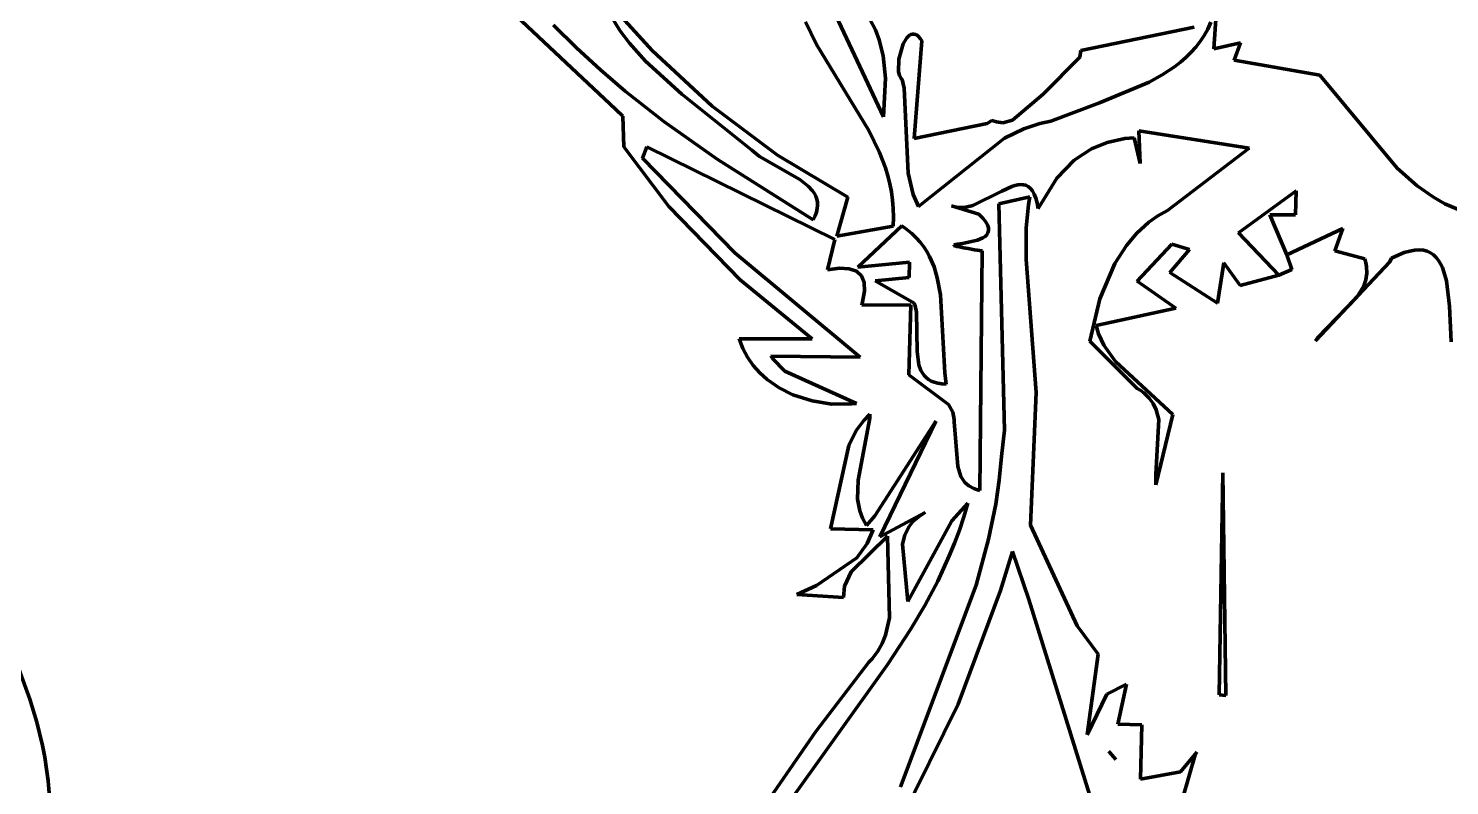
# Model space of a CAD drawing. Header units: millimetres. Extents: x 0 to 10.4, y 0 to 8.2.
# Drawn here: x 5.85 to 7.062, y 3.65 to 4.295 of the extents above; entities that cross this region are included whole.
import ezdxf

# ---------------------------------------------------------------- set-up
doc = ezdxf.new("R2010")
doc.units = ezdxf.units.MM
for name, color, linetype, lineweight in [('color#000000ff', 7, 'CONTINUOUS', 100), ('color#929292ff', 7, 'CONTINUOUS', 100), ('color#ffffffff', 7, 'CONTINUOUS', 100)]:
    doc.layers.add(name, color=color, linetype=linetype, lineweight=lineweight)

msp = doc.modelspace()

# ---------------------------------------------------------------- linework, layer by layer
at = {"layer": 'color#000000ff'}
for p, q in [((6.527, 4.3306), (6.579, 4.22)), ((6.8634, 4.32), (6.8607, 4.278)), ((6.3504, 4.2265), (6.261, 4.3103)), ((6.3541, 4.2936), (6.3469, 4.3052)), ((6.3522, 4.3087), (6.3815, 4.2764)), ((6.2974, 4.2982), (6.317, 4.2787)), ((6.3622, 4.2827), (6.3541, 4.2936)), ((6.5218, 4.2816), (6.5123, 4.3008)), ((6.572, 4.2942), (6.5679, 4.3021)), ((6.5752, 4.2856), (6.572, 4.2942)), ((6.8438, 4.2965), (6.7473, 4.2766)), ((6.8523, 4.2893), (6.8554, 4.2948)), ((6.8554, 4.2948), (6.858, 4.3006)), ((6.376, 4.2673), (6.3622, 4.2827)), ((6.5663, 4.2083), (6.5218, 4.2816)), ((6.5785, 4.272), (6.5752, 4.2856)), ((6.5958, 4.2823), (6.592, 4.2691)), ((6.5987, 4.2873), (6.5958, 4.2823)), ((6.601, 4.2895), (6.5987, 4.2873)), ((6.6022, 4.2902), (6.601, 4.2895)), ((6.6035, 4.2905), (6.6022, 4.2902)), ((6.6048, 4.2905), (6.6035, 4.2905)), ((6.6061, 4.2902), (6.6048, 4.2905)), ((6.6051, 4.2015), (6.6116, 4.2846)), ((6.6075, 4.2895), (6.6061, 4.2902)), ((6.6088, 4.2883), (6.6075, 4.2895)), ((6.6102, 4.2867), (6.6088, 4.2883)), ((6.6116, 4.2846), (6.6102, 4.2867)), ((6.8411, 4.2748), (6.8452, 4.2793)), ((6.8452, 4.2793), (6.8489, 4.2842)), ((6.8489, 4.2842), (6.8523, 4.2893)), ((6.8607, 4.278), (6.8833, 4.283)), ((6.8833, 4.283), (6.8781, 4.2682)), ((6.317, 4.2787), (6.3374, 4.2599)), ((6.407, 4.2391), (6.376, 4.2673)), ((6.3815, 4.2764), (6.4326, 4.2289)), ((6.5805, 4.253), (6.5785, 4.272)), ((6.592, 4.2691), (6.5917, 4.2584)), ((6.7464, 4.2709), (6.715, 4.2391)), ((6.7473, 4.2766), (6.7464, 4.2709)), ((6.8321, 4.2665), (6.8367, 4.2705)), ((6.8367, 4.2705), (6.8411, 4.2748)), ((6.8781, 4.2682), (6.9511, 4.2554)), ((6.3374, 4.2599), (6.3586, 4.2418)), ((6.5917, 4.2584), (6.5925, 4.2551)), ((6.5925, 4.2551), (6.594, 4.2525)), ((6.8055, 4.2494), (6.8167, 4.2557)), ((6.8167, 4.2557), (6.8272, 4.2626)), ((6.8272, 4.2626), (6.8321, 4.2665)), ((6.9511, 4.2554), (7.017, 4.176)), ((6.579, 4.22), (6.5805, 4.253)), ((6.594, 4.2525), (6.5949, 4.2517)), ((6.5949, 4.2517), (6.5966, 4.2443)), ((6.5966, 4.2443), (6.6, 4.172)), ((6.7631, 4.2317), (6.8055, 4.2494)), ((6.3586, 4.2418), (6.3915, 4.216)), ((6.4667, 4.1914), (6.407, 4.2391)), ((6.715, 4.2391), (6.6888, 4.2172)), ((6.7217, 4.2161), (6.7631, 4.2317)), ((6.3565, 4.2205), (6.3504, 4.2265)), ((6.3575, 4.1942), (6.3565, 4.2205)), ((6.4326, 4.2289), (6.4884, 4.1872)), ((6.3915, 4.216), (6.4369, 4.1837)), ((6.5755, 4.1894), (6.5663, 4.2083)), ((6.6673, 4.2141), (6.6051, 4.2015)), ((6.6713, 4.2169), (6.6673, 4.2141)), ((6.6753, 4.2155), (6.6713, 4.2169)), ((6.6808, 4.2149), (6.6753, 4.2155)), ((6.6888, 4.2172), (6.6808, 4.2149)), ((6.682, 4.2017), (6.6987, 4.2098)), ((6.6987, 4.2098), (6.7122, 4.2141)), ((6.7122, 4.2141), (6.7217, 4.2161)), ((6.8908, 4.1931), (6.7966, 4.2081)), ((6.7966, 4.2081), (6.7979, 4.1802)), ((6.3771, 4.1943), (6.3732, 4.1846)), ((6.5375, 4.1153), (6.3771, 4.1943)), ((6.6088, 4.1433), (6.682, 4.2017)), ((6.7698, 4.1981), (6.7564, 4.1927)), ((6.7847, 4.2013), (6.7698, 4.1981)), ((6.7927, 4.202), (6.7847, 4.2013)), ((6.7979, 4.1802), (6.7927, 4.202)), ((6.3957, 4.1435), (6.3575, 4.1942)), ((6.3732, 4.1846), (6.452, 4.1038)), ((6.4369, 4.1837), (6.519, 4.1321)), ((6.4732, 4.1862), (6.4667, 4.1914)), ((6.5074, 4.1666), (6.4732, 4.1862)), ((6.4884, 4.1872), (6.5484, 4.1515)), ((6.5805, 4.1764), (6.5755, 4.1894)), ((6.7416, 4.1829), (6.7266, 4.1675)), ((6.7564, 4.1927), (6.7416, 4.1829)), ((6.821, 4.1401), (6.8908, 4.1931)), ((6.5825, 4.1697), (6.5805, 4.1764)), ((6.6, 4.172), (6.6042, 4.1538)), ((7.017, 4.176), (7.034, 4.161)), ((6.5146, 4.1609), (6.5074, 4.1666)), ((6.5184, 4.1568), (6.5146, 4.1609)), ((6.5842, 4.1629), (6.5825, 4.1697)), ((6.5856, 4.156), (6.5842, 4.1629)), ((6.6883, 4.1605), (6.6799, 4.1566)), ((6.691, 4.1614), (6.6883, 4.1605)), ((6.6935, 4.162), (6.691, 4.1614)), ((6.6959, 4.1622), (6.6935, 4.162)), ((6.6982, 4.162), (6.6959, 4.1622)), ((6.7003, 4.1615), (6.6982, 4.162)), ((6.7023, 4.1604), (6.7003, 4.1615)), ((6.7042, 4.1589), (6.7023, 4.1604)), ((6.7059, 4.1567), (6.7042, 4.1589)), ((6.7266, 4.1675), (6.7109, 4.1417)), ((7.034, 4.161), (7.0479, 4.1513)), ((6.5199, 4.1545), (6.5184, 4.1568)), ((6.5211, 4.1522), (6.5199, 4.1545)), ((6.522, 4.1497), (6.5211, 4.1522)), ((6.5225, 4.1471), (6.522, 4.1497)), ((6.5227, 4.1444), (6.5225, 4.1471)), ((6.5484, 4.1515), (6.5392, 4.1182)), ((6.5866, 4.1489), (6.5856, 4.156)), ((6.5872, 4.1417), (6.5866, 4.1489)), ((6.6042, 4.1538), (6.6088, 4.1433)), ((6.6799, 4.1566), (6.6552, 4.1443)), ((6.6773, 4.1458), (6.7037, 4.1517)), ((6.6821, 3.9526), (6.6773, 4.1458)), ((6.7037, 4.1517), (6.7026, 4.145)), ((6.7074, 4.154), (6.7059, 4.1567)), ((6.7088, 4.1506), (6.7074, 4.154)), ((6.7099, 4.1465), (6.7088, 4.1506)), ((6.7109, 4.1417), (6.7099, 4.1465)), ((6.931, 4.1568), (6.8816, 4.121)), ((6.9304, 4.1362), (6.931, 4.1568)), ((7.0479, 4.1513), (7.0578, 4.1458)), ((6.4565, 4.0809), (6.3957, 4.1435)), ((6.519, 4.1321), (6.5206, 4.1354)), ((6.5206, 4.1354), (6.5217, 4.1386)), ((6.5217, 4.1386), (6.5224, 4.1416)), ((6.5224, 4.1416), (6.5227, 4.1444)), ((6.5871, 4.1268), (6.5874, 4.1344)), ((6.5874, 4.1344), (6.5872, 4.1417)), ((6.6397, 4.1431), (6.6368, 4.1441)), ((6.6368, 4.1441), (6.6602, 4.137)), ((6.6428, 4.1426), (6.6397, 4.1431)), ((6.6458, 4.1425), (6.6428, 4.1426)), ((6.649, 4.1428), (6.6458, 4.1425)), ((6.6552, 4.1443), (6.649, 4.1428)), ((6.6602, 4.137), (6.6636, 4.1336)), ((6.7026, 4.145), (6.7007, 4.125)), ((6.8052, 4.13), (6.8128, 4.1354)), ((6.8128, 4.1354), (6.821, 4.1401)), ((6.9228, 4.1021), (6.9084, 4.1362)), ((6.9084, 4.1362), (6.9304, 4.1362)), ((7.0578, 4.1458), (7.0684, 4.1411)), ((6.5392, 4.1182), (6.5871, 4.1268)), ((6.5944, 4.1269), (6.5571, 4.0918)), ((6.5989, 4.1237), (6.5944, 4.1269)), ((6.6031, 4.1203), (6.5989, 4.1237)), ((6.6636, 4.1336), (6.666, 4.1305)), ((6.666, 4.1305), (6.6676, 4.1278)), ((6.6676, 4.1278), (6.6684, 4.1253)), ((6.6685, 4.1231), (6.668, 4.1211)), ((6.6684, 4.1253), (6.6685, 4.1231)), ((6.7007, 4.125), (6.7005, 4.0983)), ((6.795, 4.1208), (6.8052, 4.13)), ((6.9706, 4.1248), (6.9228, 4.1021)), ((6.9638, 4.1056), (6.9706, 4.1248)), ((6.5311, 4.0893), (6.5375, 4.1153)), ((6.6068, 4.1167), (6.6031, 4.1203)), ((6.6102, 4.113), (6.6068, 4.1167)), ((6.6132, 4.1091), (6.6102, 4.113)), ((6.6395, 4.1107), (6.6389, 4.1104)), ((6.6389, 4.1104), (6.639, 4.1101)), ((6.639, 4.1101), (6.6398, 4.1098)), ((6.6405, 4.1109), (6.6395, 4.1107)), ((6.6398, 4.1098), (6.6413, 4.1094)), ((6.6421, 4.1112), (6.6405, 4.1109)), ((6.6462, 4.1118), (6.6421, 4.1112)), ((6.659, 4.1146), (6.6462, 4.1118)), ((6.6636, 4.1166), (6.659, 4.1146)), ((6.6655, 4.1179), (6.6636, 4.1166)), ((6.667, 4.1194), (6.6655, 4.1179)), ((6.668, 4.1211), (6.667, 4.1194)), ((6.7762, 4.0947), (6.7861, 4.1103)), ((6.7861, 4.1103), (6.795, 4.1208)), ((6.8248, 4.1113), (6.7952, 4.0798)), ((6.84, 4.1069), (6.8248, 4.1113)), ((6.8816, 4.121), (6.916, 4.0848)), ((6.452, 4.1038), (6.5589, 4.015)), ((6.6158, 4.105), (6.6132, 4.1091)), ((6.6182, 4.1008), (6.6158, 4.105)), ((6.622, 4.092), (6.6182, 4.1008)), ((6.6413, 4.1094), (6.6437, 4.1089)), ((6.6437, 4.1089), (6.647, 4.1082)), ((6.647, 4.1082), (6.6512, 4.1075)), ((6.6512, 4.1075), (6.6566, 4.1066)), ((6.6566, 4.1066), (6.6631, 4.1056)), ((6.6631, 4.1056), (6.6611, 3.9013)), ((6.7005, 4.0983), (6.7092, 3.9848)), ((6.8231, 4.0872), (6.84, 4.1069)), ((6.9895, 4.0988), (6.9638, 4.1056)), ((6.9904, 4.0955), (6.9895, 4.0988)), ((7.0123, 4.0993), (7.0108, 4.0963)), ((7.0179, 4.102), (7.0123, 4.0993)), ((7.023, 4.1041), (7.0179, 4.102)), ((7.0277, 4.1054), (7.023, 4.1041)), ((7.032, 4.1062), (7.0277, 4.1054)), ((7.036, 4.1064), (7.032, 4.1062)), ((7.0395, 4.1061), (7.036, 4.1064)), ((7.0427, 4.1052), (7.0395, 4.1061)), ((7.0456, 4.1039), (7.0427, 4.1052)), ((7.0481, 4.1021), (7.0456, 4.1039)), ((7.0504, 4.1), (7.0481, 4.1021)), ((7.0524, 4.0974), (7.0504, 4.1)), ((7.0541, 4.0945), (7.0524, 4.0974)), ((6.5414, 4.0908), (6.5311, 4.0893)), ((6.5496, 4.0904), (6.5414, 4.0908)), ((6.5559, 4.0883), (6.5496, 4.0904)), ((6.5602, 4.0844), (6.5559, 4.0883)), ((6.5571, 4.0918), (6.6012, 4.096)), ((6.6012, 4.096), (6.6009, 4.0828)), ((6.6248, 4.0827), (6.622, 4.092)), ((6.7635, 4.0646), (6.7762, 4.0947)), ((6.8637, 4.0611), (6.8231, 4.0872)), ((6.8691, 4.0955), (6.8637, 4.0611)), ((6.883, 4.0762), (6.8691, 4.0955)), ((7.0108, 4.0963), (6.9475, 4.029)), ((6.9903, 4.0809), (6.9912, 4.0865)), ((6.991, 4.0924), (6.9904, 4.0955)), ((6.9912, 4.0865), (6.991, 4.0924)), ((7.0557, 4.0913), (7.0541, 4.0945)), ((7.0569, 4.0878), (7.0557, 4.0913)), ((7.059, 4.0801), (7.0569, 4.0878)), ((6.5179, 4.0306), (6.4565, 4.0809)), ((6.5625, 4.0787), (6.5602, 4.0844)), ((6.5628, 4.0713), (6.5625, 4.0787)), ((6.6009, 4.0828), (6.5719, 4.0799)), ((6.5719, 4.0799), (6.605, 4.0611)), ((6.6275, 4.0682), (6.6248, 4.0827)), ((6.7952, 4.0798), (6.8283, 4.0566)), ((6.916, 4.0848), (6.883, 4.0762)), ((6.9826, 4.066), (6.9885, 4.0757)), ((6.9885, 4.0757), (6.9903, 4.0809)), ((7.0616, 4.0583), (7.059, 4.0801)), ((6.5603, 4.0594), (6.561, 4.062)), ((6.561, 4.062), (6.5628, 4.0713)), ((6.605, 4.0611), (6.6059, 4.0587)), ((6.6311, 4.0017), (6.6275, 4.0682)), ((6.755, 4.0287), (6.7635, 4.0646)), ((6.9491, 4.0313), (6.9826, 4.066)), ((6.6021, 4.0596), (6.5603, 4.0594)), ((6.6006, 4), (6.6021, 4.0596)), ((6.6059, 4.0587), (6.6071, 4.0533)), ((6.6071, 4.0533), (6.6076, 4.0197)), ((6.8283, 4.0566), (6.7602, 4.0419)), ((7.0631, 4.0281), (7.0616, 4.0583)), ((6.7602, 4.0419), (6.7623, 4.0348)), ((6.4559, 4.0305), (6.5179, 4.0306)), ((6.459, 4.0223), (6.4559, 4.0305)), ((6.7953, 3.9883), (6.755, 4.0287)), ((6.7623, 4.0348), (6.7667, 4.0251)), ((6.7667, 4.0251), (6.7769, 4.0113)), ((6.9475, 4.029), (6.9491, 4.0313)), ((6.463, 4.0148), (6.459, 4.0223)), ((6.4678, 4.0079), (6.463, 4.0148)), ((6.5589, 4.015), (6.4827, 4.0158)), ((6.4827, 4.0158), (6.4845, 4.0134)), ((6.4845, 4.0134), (6.4948, 4.0031)), ((6.6076, 4.0197), (6.6091, 4.0085)), ((6.4734, 4.0016), (6.4678, 4.0079)), ((6.4796, 3.9959), (6.4734, 4.0016)), ((6.4948, 4.0031), (6.5559, 3.9755)), ((6.6091, 4.0085), (6.6108, 4.0036)), ((6.6108, 4.0036), (6.6135, 3.9994)), ((6.6324, 3.9918), (6.6311, 4.0017)), ((6.7769, 4.0113), (6.8257, 3.9661)), ((6.49, 3.9887), (6.4796, 3.9959)), ((6.5015, 3.9829), (6.49, 3.9887)), ((6.6343, 3.9745), (6.6006, 4)), ((6.6135, 3.9994), (6.6152, 3.9976)), ((6.6152, 3.9976), (6.6172, 3.996)), ((6.6172, 3.996), (6.6195, 3.9946)), ((6.6195, 3.9946), (6.6222, 3.9935)), ((6.6222, 3.9935), (6.6252, 3.9927)), ((6.6252, 3.9927), (6.6286, 3.9921)), ((6.6286, 3.9921), (6.6324, 3.9918)), ((6.7984, 3.9865), (6.7953, 3.9883)), ((6.5179, 3.9776), (6.5015, 3.9829)), ((6.5349, 3.9749), (6.5179, 3.9776)), ((6.7092, 3.9848), (6.7079, 3.958)), ((6.801, 3.9844), (6.7984, 3.9865)), ((6.8055, 3.9801), (6.801, 3.9844)), ((6.8089, 3.9753), (6.8055, 3.9801)), ((6.5518, 3.9751), (6.5349, 3.9749)), ((6.5559, 3.9755), (6.5518, 3.9751)), ((6.562, 3.961), (6.5672, 3.9662)), ((6.5672, 3.9662), (6.5672, 3.9629)), ((6.6379, 3.9679), (6.6343, 3.9745)), ((6.6391, 3.9619), (6.6379, 3.9679)), ((6.8114, 3.9701), (6.8089, 3.9753)), ((6.8257, 3.9661), (6.8111, 3.906)), ((6.8136, 3.9617), (6.8114, 3.9701)), ((6.5492, 3.9397), (6.5556, 3.9524)), ((6.5556, 3.9524), (6.562, 3.961)), ((6.5672, 3.9629), (6.5573, 3.9101)), ((6.5716, 3.8797), (6.6236, 3.9604)), ((6.6236, 3.9604), (6.5757, 3.8616)), ((6.6391, 3.9597), (6.6391, 3.9619)), ((6.6424, 3.9218), (6.6391, 3.9597)), ((6.6795, 3.9303), (6.6821, 3.9526)), ((6.7079, 3.958), (6.7043, 3.8718)), ((6.8112, 3.915), (6.8136, 3.9617)), ((6.5337, 3.8686), (6.5492, 3.9397)), ((6.6775, 3.9099), (6.6795, 3.9303)), ((6.6449, 3.9133), (6.6424, 3.9218)), ((6.5573, 3.9101), (6.5568, 3.8937)), ((6.6484, 3.908), (6.6449, 3.9133)), ((6.6517, 3.9051), (6.6484, 3.908)), ((6.6559, 3.9029), (6.6517, 3.9051)), ((6.6746, 3.8897), (6.6775, 3.9099)), ((6.8111, 3.906), (6.8112, 3.915)), ((6.5568, 3.8937), (6.5586, 3.884)), ((6.6583, 3.902), (6.6559, 3.9029)), ((6.6611, 3.9013), (6.6583, 3.902)), ((6.5586, 3.884), (6.5609, 3.8776)), ((6.5643, 3.8713), (6.5716, 3.8797)), ((6.5757, 3.8616), (6.6143, 3.8824)), ((6.6143, 3.8824), (6.6088, 3.8789)), ((6.6373, 3.8753), (6.6508, 3.8905)), ((6.6508, 3.8905), (6.6474, 3.8789)), ((6.6685, 3.8598), (6.6746, 3.8897)), ((6.57, 3.8677), (6.5337, 3.8686)), ((6.5609, 3.8776), (6.5643, 3.8713)), ((6.565, 3.856), (6.57, 3.8677)), ((6.6008, 3.8706), (6.5972, 3.8634)), ((6.5996, 3.8066), (6.6373, 3.8753)), ((6.6043, 3.875), (6.6008, 3.8706)), ((6.6088, 3.8789), (6.6043, 3.875)), ((6.6437, 3.8675), (6.6395, 3.8564)), ((6.6474, 3.8789), (6.6437, 3.8675)), ((6.7043, 3.8718), (6.7442, 3.7859)), ((6.5823, 3.8623), (6.5512, 3.8318)), ((6.5562, 3.8438), (6.565, 3.856)), ((6.584, 3.7926), (6.5823, 3.8623)), ((6.5972, 3.8634), (6.5952, 3.8555)), ((6.5952, 3.8555), (6.5996, 3.8066)), ((6.6395, 3.8564), (6.635, 3.8454)), ((6.6579, 3.8205), (6.6685, 3.8598)), ((6.5218, 3.8201), (6.5562, 3.8438)), ((6.635, 3.8454), (6.6302, 3.8346)), ((6.689, 3.8491), (6.6788, 3.816)), ((6.7028, 3.8084), (6.689, 3.8491)), ((6.5512, 3.8318), (6.5457, 3.8196)), ((6.6302, 3.8346), (6.6251, 3.824)), ((6.5051, 3.8126), (6.5218, 3.8201)), ((6.5457, 3.8196), (6.5447, 3.81)), ((6.5935, 3.6485), (6.6579, 3.8205)), ((6.6251, 3.824), (6.6141, 3.8031)), ((6.5447, 3.81), (6.5051, 3.8126)), ((6.6788, 3.816), (6.6425, 3.7189)), ((6.7546, 3.6419), (6.7028, 3.8084)), ((6.6141, 3.8031), (6.602, 3.7828)), ((6.5805, 3.7779), (6.584, 3.7926)), ((6.602, 3.7828), (6.5826, 3.7531)), ((6.7442, 3.7859), (6.7621, 3.7617)), ((6.574, 3.7641), (6.5777, 3.7708)), ((6.5777, 3.7708), (6.5805, 3.7779)), ((6.5693, 3.7578), (6.574, 3.7641)), ((6.7621, 3.7617), (6.7527, 3.6928)), ((5.8402, 3.7522), (5.8507, 3.7232)), ((6.5826, 3.7531), (6.4926, 3.6274)), ((6.5212, 3.6957), (6.5665, 3.7547)), ((6.5665, 3.7547), (6.5693, 3.7578)), ((6.7695, 3.7274), (6.7863, 3.736)), ((6.7863, 3.736), (6.7787, 3.702)), ((5.8507, 3.7232), (5.8566, 3.7036)), ((6.7527, 3.6928), (6.7695, 3.7274)), ((6.6425, 3.7189), (6.5556, 3.5431)), ((5.8566, 3.7036), (5.8615, 3.6838)), ((6.7787, 3.702), (6.7993, 3.7013)), ((6.7993, 3.7013), (6.7981, 3.655)), ((6.3731, 3.4817), (6.5212, 3.6957)), ((5.8615, 3.6838), (5.8634, 3.6737)), ((5.8634, 3.6737), (5.865, 3.6636)), ((6.7711, 3.6785), (6.7719, 3.6777)), ((6.777, 3.6718), (6.7711, 3.6785)), ((6.7719, 3.6777), (6.777, 3.6718)), ((6.8447, 3.6758), (6.8248, 3.6066)), ((6.8322, 3.6613), (6.8462, 3.678)), ((6.8462, 3.678), (6.8447, 3.6758)), ((5.865, 3.6636), (5.8663, 3.6535)), ((6.7981, 3.655), (6.8322, 3.6613)), ((5.8663, 3.6535), (5.8672, 3.6432))]:
    msp.add_line(p, q, dxfattribs=at)
at = {"layer": 'color#929292ff'}
for p, q in [((6.8816, 4.121), (6.931, 4.1568)), ((6.931, 4.1568), (6.9304, 4.1362)), ((6.9304, 4.1362), (6.9084, 4.1362)), ((6.9084, 4.1362), (6.9228, 4.1021)), ((6.916, 4.0848), (6.8816, 4.121)), ((6.9228, 4.1021), (6.9272, 4.0898)), ((6.9272, 4.0898), (6.916, 4.0848)), ((6.8652, 3.727), (6.8683, 3.9163)), ((6.8683, 3.9163), (6.871, 3.7265)), ((6.871, 3.7265), (6.8652, 3.727)), ((6.7711, 3.6785), (6.777, 3.6718)), ((6.7719, 3.6777), (6.7711, 3.6785)), ((6.777, 3.6718), (6.7719, 3.6777))]:
    msp.add_line(p, q, dxfattribs=at)
at = {"layer": 'color#ffffffff'}
for p, q in [((6.579, 4.22), (6.527, 4.3306)), ((6.8607, 4.278), (6.8634, 4.32)), ((6.261, 4.3103), (6.3504, 4.2265)), ((6.3469, 4.3052), (6.3541, 4.2936)), ((6.3815, 4.2764), (6.3522, 4.3087)), ((6.317, 4.2787), (6.2974, 4.2982)), ((6.3541, 4.2936), (6.3622, 4.2827)), ((6.5123, 4.3008), (6.5218, 4.2816)), ((6.5679, 4.3021), (6.572, 4.2942)), ((6.572, 4.2942), (6.5752, 4.2856)), ((6.7473, 4.2766), (6.8438, 4.2965)), ((6.8554, 4.2948), (6.8523, 4.2893)), ((6.858, 4.3006), (6.8554, 4.2948)), ((6.3622, 4.2827), (6.376, 4.2673)), ((6.5218, 4.2816), (6.5663, 4.2083)), ((6.5752, 4.2856), (6.5785, 4.272)), ((6.592, 4.2691), (6.5958, 4.2823)), ((6.5958, 4.2823), (6.5987, 4.2873)), ((6.5987, 4.2873), (6.601, 4.2895)), ((6.601, 4.2895), (6.6022, 4.2902)), ((6.6022, 4.2902), (6.6035, 4.2905)), ((6.6035, 4.2905), (6.6048, 4.2905)), ((6.6048, 4.2905), (6.6061, 4.2902)), ((6.6116, 4.2846), (6.6051, 4.2015)), ((6.6061, 4.2902), (6.6075, 4.2895)), ((6.6075, 4.2895), (6.6088, 4.2883)), ((6.6088, 4.2883), (6.6102, 4.2867)), ((6.6102, 4.2867), (6.6116, 4.2846)), ((6.8452, 4.2793), (6.8411, 4.2748)), ((6.8489, 4.2842), (6.8452, 4.2793)), ((6.8523, 4.2893), (6.8489, 4.2842)), ((6.8833, 4.283), (6.8607, 4.278)), ((6.8781, 4.2682), (6.8833, 4.283)), ((6.3374, 4.2599), (6.317, 4.2787)), ((6.376, 4.2673), (6.407, 4.2391)), ((6.4326, 4.2289), (6.3815, 4.2764)), ((6.5785, 4.272), (6.5805, 4.253)), ((6.5917, 4.2584), (6.592, 4.2691)), ((6.715, 4.2391), (6.7464, 4.2709)), ((6.7464, 4.2709), (6.7473, 4.2766)), ((6.8367, 4.2705), (6.8321, 4.2665)), ((6.8411, 4.2748), (6.8367, 4.2705)), ((6.9511, 4.2554), (6.8781, 4.2682)), ((6.3586, 4.2418), (6.3374, 4.2599)), ((6.5925, 4.2551), (6.5917, 4.2584)), ((6.594, 4.2525), (6.5925, 4.2551)), ((6.8167, 4.2557), (6.8055, 4.2494)), ((6.8272, 4.2626), (6.8167, 4.2557)), ((6.8321, 4.2665), (6.8272, 4.2626)), ((7.017, 4.176), (6.9511, 4.2554)), ((6.5805, 4.253), (6.579, 4.22)), ((6.5949, 4.2517), (6.594, 4.2525)), ((6.5966, 4.2443), (6.5949, 4.2517)), ((6.6, 4.172), (6.5966, 4.2443)), ((6.8055, 4.2494), (6.7631, 4.2317)), ((6.3915, 4.216), (6.3586, 4.2418)), ((6.407, 4.2391), (6.4667, 4.1914)), ((6.6888, 4.2172), (6.715, 4.2391)), ((6.7631, 4.2317), (6.7217, 4.2161)), ((6.3504, 4.2265), (6.3565, 4.2205)), ((6.3565, 4.2205), (6.3575, 4.1942)), ((6.4884, 4.1872), (6.4326, 4.2289)), ((6.4369, 4.1837), (6.3915, 4.216)), ((6.5663, 4.2083), (6.5755, 4.1894)), ((6.6051, 4.2015), (6.6673, 4.2141)), ((6.6673, 4.2141), (6.6713, 4.2169)), ((6.6713, 4.2169), (6.6753, 4.2155)), ((6.6753, 4.2155), (6.6808, 4.2149)), ((6.6808, 4.2149), (6.6888, 4.2172)), ((6.6987, 4.2098), (6.682, 4.2017)), ((6.7122, 4.2141), (6.6987, 4.2098)), ((6.7217, 4.2161), (6.7122, 4.2141)), ((6.7979, 4.1802), (6.7966, 4.2081)), ((6.7966, 4.2081), (6.8908, 4.1931)), ((6.3732, 4.1846), (6.3771, 4.1943)), ((6.3771, 4.1943), (6.5375, 4.1153)), ((6.682, 4.2017), (6.6088, 4.1433)), ((6.7564, 4.1927), (6.7698, 4.1981)), ((6.7698, 4.1981), (6.7847, 4.2013)), ((6.7847, 4.2013), (6.7927, 4.202)), ((6.7927, 4.202), (6.7979, 4.1802)), ((6.3575, 4.1942), (6.3957, 4.1435)), ((6.452, 4.1038), (6.3732, 4.1846)), ((6.519, 4.1321), (6.4369, 4.1837)), ((6.4667, 4.1914), (6.4732, 4.1862)), ((6.4732, 4.1862), (6.5074, 4.1666)), ((6.5484, 4.1515), (6.4884, 4.1872)), ((6.5755, 4.1894), (6.5805, 4.1764)), ((6.7266, 4.1675), (6.7416, 4.1829)), ((6.7416, 4.1829), (6.7564, 4.1927)), ((6.8908, 4.1931), (6.821, 4.1401)), ((6.5805, 4.1764), (6.5825, 4.1697)), ((6.6042, 4.1538), (6.6, 4.172)), ((7.034, 4.161), (7.017, 4.176)), ((6.5074, 4.1666), (6.5146, 4.1609)), ((6.5146, 4.1609), (6.5184, 4.1568)), ((6.5825, 4.1697), (6.5842, 4.1629)), ((6.5842, 4.1629), (6.5856, 4.156)), ((6.6799, 4.1566), (6.6883, 4.1605)), ((6.6883, 4.1605), (6.691, 4.1614)), ((6.691, 4.1614), (6.6935, 4.162)), ((6.6935, 4.162), (6.6959, 4.1622)), ((6.6959, 4.1622), (6.6982, 4.162)), ((6.6982, 4.162), (6.7003, 4.1615)), ((6.7003, 4.1615), (6.7023, 4.1604)), ((6.7023, 4.1604), (6.7042, 4.1589)), ((6.7042, 4.1589), (6.7059, 4.1567)), ((6.7109, 4.1417), (6.7266, 4.1675)), ((7.0479, 4.1513), (7.034, 4.161)), ((6.5184, 4.1568), (6.5199, 4.1545)), ((6.5199, 4.1545), (6.5211, 4.1522)), ((6.5211, 4.1522), (6.522, 4.1497)), ((6.522, 4.1497), (6.5225, 4.1471)), ((6.5225, 4.1471), (6.5227, 4.1444)), ((6.5392, 4.1182), (6.5484, 4.1515)), ((6.5856, 4.156), (6.5866, 4.1489)), ((6.5866, 4.1489), (6.5872, 4.1417)), ((6.6088, 4.1433), (6.6042, 4.1538)), ((6.6552, 4.1443), (6.6799, 4.1566)), ((6.7037, 4.1517), (6.6773, 4.1458)), ((6.6773, 4.1458), (6.6821, 3.9526)), ((6.7026, 4.145), (6.7037, 4.1517)), ((6.7059, 4.1567), (6.7074, 4.154)), ((6.7074, 4.154), (6.7088, 4.1506)), ((6.7088, 4.1506), (6.7099, 4.1465)), ((6.7099, 4.1465), (6.7109, 4.1417)), ((7.0578, 4.1458), (7.0479, 4.1513)), ((6.3957, 4.1435), (6.4565, 4.0809)), ((6.5206, 4.1354), (6.519, 4.1321)), ((6.5217, 4.1386), (6.5206, 4.1354)), ((6.5224, 4.1416), (6.5217, 4.1386)), ((6.5227, 4.1444), (6.5224, 4.1416)), ((6.5874, 4.1344), (6.5871, 4.1268)), ((6.5872, 4.1417), (6.5874, 4.1344)), ((6.6602, 4.137), (6.6368, 4.1441)), ((6.6368, 4.1441), (6.6397, 4.1431)), ((6.6397, 4.1431), (6.6428, 4.1426)), ((6.6428, 4.1426), (6.6458, 4.1425)), ((6.6458, 4.1425), (6.649, 4.1428)), ((6.649, 4.1428), (6.6552, 4.1443)), ((6.6636, 4.1336), (6.6602, 4.137)), ((6.7007, 4.125), (6.7026, 4.145)), ((6.8128, 4.1354), (6.8052, 4.13)), ((6.821, 4.1401), (6.8128, 4.1354)), ((7.0684, 4.1411), (7.0578, 4.1458)), ((6.5871, 4.1268), (6.5392, 4.1182)), ((6.5571, 4.0918), (6.5944, 4.1269)), ((6.5944, 4.1269), (6.5989, 4.1237)), ((6.5989, 4.1237), (6.6031, 4.1203)), ((6.666, 4.1305), (6.6636, 4.1336)), ((6.6676, 4.1278), (6.666, 4.1305)), ((6.6684, 4.1253), (6.6676, 4.1278)), ((6.668, 4.1211), (6.6685, 4.1231)), ((6.6685, 4.1231), (6.6684, 4.1253)), ((6.7005, 4.0983), (6.7007, 4.125)), ((6.8052, 4.13), (6.795, 4.1208)), ((6.9228, 4.1021), (6.9706, 4.1248)), ((6.9706, 4.1248), (6.9638, 4.1056)), ((6.5375, 4.1153), (6.5311, 4.0893)), ((6.6031, 4.1203), (6.6068, 4.1167)), ((6.6068, 4.1167), (6.6102, 4.113)), ((6.6102, 4.113), (6.6132, 4.1091)), ((6.6389, 4.1104), (6.6395, 4.1107)), ((6.639, 4.1101), (6.6389, 4.1104)), ((6.6398, 4.1098), (6.639, 4.1101)), ((6.6395, 4.1107), (6.6405, 4.1109)), ((6.6413, 4.1094), (6.6398, 4.1098)), ((6.6405, 4.1109), (6.6421, 4.1112)), ((6.6421, 4.1112), (6.6462, 4.1118)), ((6.6462, 4.1118), (6.659, 4.1146)), ((6.659, 4.1146), (6.6636, 4.1166)), ((6.6636, 4.1166), (6.6655, 4.1179)), ((6.6655, 4.1179), (6.667, 4.1194)), ((6.667, 4.1194), (6.668, 4.1211)), ((6.7861, 4.1103), (6.7762, 4.0947)), ((6.795, 4.1208), (6.7861, 4.1103)), ((6.7952, 4.0798), (6.8248, 4.1113)), ((6.8248, 4.1113), (6.84, 4.1069)), ((6.5589, 4.015), (6.452, 4.1038)), ((6.6132, 4.1091), (6.6158, 4.105)), ((6.6158, 4.105), (6.6182, 4.1008)), ((6.6182, 4.1008), (6.622, 4.092)), ((6.6437, 4.1089), (6.6413, 4.1094)), ((6.647, 4.1082), (6.6437, 4.1089)), ((6.6512, 4.1075), (6.647, 4.1082)), ((6.6566, 4.1066), (6.6512, 4.1075)), ((6.6631, 4.1056), (6.6566, 4.1066)), ((6.6611, 3.9013), (6.6631, 4.1056)), ((6.7092, 3.9848), (6.7005, 4.0983)), ((6.84, 4.1069), (6.8231, 4.0872)), ((6.9272, 4.0898), (6.9228, 4.1021)), ((6.9638, 4.1056), (6.9895, 4.0988)), ((6.9895, 4.0988), (6.9904, 4.0955)), ((7.0108, 4.0963), (7.0123, 4.0993)), ((7.0123, 4.0993), (7.0179, 4.102)), ((7.0179, 4.102), (7.023, 4.1041)), ((7.023, 4.1041), (7.0277, 4.1054)), ((7.0277, 4.1054), (7.032, 4.1062)), ((7.032, 4.1062), (7.036, 4.1064)), ((7.036, 4.1064), (7.0395, 4.1061)), ((7.0395, 4.1061), (7.0427, 4.1052)), ((7.0427, 4.1052), (7.0456, 4.1039)), ((7.0456, 4.1039), (7.0481, 4.1021)), ((7.0481, 4.1021), (7.0504, 4.1)), ((7.0504, 4.1), (7.0524, 4.0974)), ((7.0524, 4.0974), (7.0541, 4.0945)), ((6.5311, 4.0893), (6.5414, 4.0908)), ((6.5414, 4.0908), (6.5496, 4.0904)), ((6.5496, 4.0904), (6.5559, 4.0883)), ((6.5559, 4.0883), (6.5602, 4.0844)), ((6.6012, 4.096), (6.5571, 4.0918)), ((6.6009, 4.0828), (6.6012, 4.096)), ((6.622, 4.092), (6.6248, 4.0827)), ((6.7762, 4.0947), (6.7635, 4.0646)), ((6.8231, 4.0872), (6.8637, 4.0611)), ((6.8637, 4.0611), (6.8691, 4.0955)), ((6.8691, 4.0955), (6.883, 4.0762)), ((6.916, 4.0848), (6.9272, 4.0898)), ((6.9475, 4.029), (7.0108, 4.0963)), ((6.9912, 4.0865), (6.9903, 4.0809)), ((6.9904, 4.0955), (6.991, 4.0924)), ((6.991, 4.0924), (6.9912, 4.0865)), ((7.0541, 4.0945), (7.0557, 4.0913)), ((7.0557, 4.0913), (7.0569, 4.0878)), ((7.0569, 4.0878), (7.059, 4.0801)), ((6.4565, 4.0809), (6.5179, 4.0306)), ((6.5602, 4.0844), (6.5625, 4.0787)), ((6.5625, 4.0787), (6.5628, 4.0713)), ((6.5719, 4.0799), (6.6009, 4.0828)), ((6.605, 4.0611), (6.5719, 4.0799)), ((6.6248, 4.0827), (6.6275, 4.0682)), ((6.8283, 4.0566), (6.7952, 4.0798)), ((6.883, 4.0762), (6.916, 4.0848)), ((6.9885, 4.0757), (6.9826, 4.066)), ((6.9903, 4.0809), (6.9885, 4.0757)), ((7.059, 4.0801), (7.0616, 4.0583)), ((6.561, 4.062), (6.5603, 4.0594)), ((6.5628, 4.0713), (6.561, 4.062)), ((6.6059, 4.0587), (6.605, 4.0611)), ((6.6275, 4.0682), (6.6311, 4.0017)), ((6.7635, 4.0646), (6.755, 4.0287)), ((6.9826, 4.066), (6.9491, 4.0313)), ((6.5603, 4.0594), (6.6021, 4.0596)), ((6.6021, 4.0596), (6.6006, 4)), ((6.6071, 4.0533), (6.6059, 4.0587)), ((6.6076, 4.0197), (6.6071, 4.0533)), ((6.7602, 4.0419), (6.8283, 4.0566)), ((7.0616, 4.0583), (7.0631, 4.0281)), ((6.7623, 4.0348), (6.7602, 4.0419)), ((6.5179, 4.0306), (6.4559, 4.0305)), ((6.4559, 4.0305), (6.459, 4.0223)), ((6.755, 4.0287), (6.7953, 3.9883)), ((6.7667, 4.0251), (6.7623, 4.0348)), ((6.7769, 4.0113), (6.7667, 4.0251)), ((6.9491, 4.0313), (6.9475, 4.029)), ((6.459, 4.0223), (6.463, 4.0148)), ((6.463, 4.0148), (6.4678, 4.0079)), ((6.4845, 4.0134), (6.4827, 4.0158)), ((6.4827, 4.0158), (6.5589, 4.015)), ((6.4948, 4.0031), (6.4845, 4.0134)), ((6.6091, 4.0085), (6.6076, 4.0197)), ((6.4678, 4.0079), (6.4734, 4.0016)), ((6.4734, 4.0016), (6.4796, 3.9959)), ((6.5559, 3.9755), (6.4948, 4.0031)), ((6.6108, 4.0036), (6.6091, 4.0085)), ((6.6135, 3.9994), (6.6108, 4.0036)), ((6.6311, 4.0017), (6.6324, 3.9918)), ((6.8257, 3.9661), (6.7769, 4.0113)), ((6.4796, 3.9959), (6.49, 3.9887)), ((6.49, 3.9887), (6.5015, 3.9829)), ((6.6006, 4), (6.6343, 3.9745)), ((6.6152, 3.9976), (6.6135, 3.9994)), ((6.6172, 3.996), (6.6152, 3.9976)), ((6.6195, 3.9946), (6.6172, 3.996)), ((6.6222, 3.9935), (6.6195, 3.9946)), ((6.6252, 3.9927), (6.6222, 3.9935)), ((6.6286, 3.9921), (6.6252, 3.9927)), ((6.6324, 3.9918), (6.6286, 3.9921)), ((6.7953, 3.9883), (6.7984, 3.9865)), ((6.5015, 3.9829), (6.5179, 3.9776)), ((6.5179, 3.9776), (6.5349, 3.9749)), ((6.7079, 3.958), (6.7092, 3.9848)), ((6.7984, 3.9865), (6.801, 3.9844)), ((6.801, 3.9844), (6.8055, 3.9801)), ((6.8055, 3.9801), (6.8089, 3.9753)), ((6.5349, 3.9749), (6.5518, 3.9751)), ((6.5518, 3.9751), (6.5559, 3.9755)), ((6.5672, 3.9662), (6.562, 3.961)), ((6.5672, 3.9629), (6.5672, 3.9662)), ((6.6343, 3.9745), (6.6379, 3.9679)), ((6.6379, 3.9679), (6.6391, 3.9619)), ((6.8089, 3.9753), (6.8114, 3.9701)), ((6.8111, 3.906), (6.8257, 3.9661)), ((6.8114, 3.9701), (6.8136, 3.9617)), ((6.5556, 3.9524), (6.5492, 3.9397)), ((6.562, 3.961), (6.5556, 3.9524)), ((6.5573, 3.9101), (6.5672, 3.9629)), ((6.6236, 3.9604), (6.5716, 3.8797)), ((6.5757, 3.8616), (6.6236, 3.9604)), ((6.6391, 3.9619), (6.6391, 3.9597)), ((6.6391, 3.9597), (6.6424, 3.9218)), ((6.6821, 3.9526), (6.6795, 3.9303)), ((6.7043, 3.8718), (6.7079, 3.958)), ((6.8136, 3.9617), (6.8112, 3.915)), ((6.5492, 3.9397), (6.5337, 3.8686)), ((6.6795, 3.9303), (6.6775, 3.9099)), ((6.6424, 3.9218), (6.6449, 3.9133)), ((6.8683, 3.9163), (6.8652, 3.727)), ((6.871, 3.7265), (6.8683, 3.9163)), ((6.5568, 3.8937), (6.5573, 3.9101)), ((6.6449, 3.9133), (6.6484, 3.908)), ((6.6484, 3.908), (6.6517, 3.9051)), ((6.6517, 3.9051), (6.6559, 3.9029)), ((6.6775, 3.9099), (6.6746, 3.8897)), ((6.8112, 3.915), (6.8111, 3.906)), ((6.5586, 3.884), (6.5568, 3.8937)), ((6.6559, 3.9029), (6.6583, 3.902)), ((6.6583, 3.902), (6.6611, 3.9013)), ((6.5609, 3.8776), (6.5586, 3.884)), ((6.5716, 3.8797), (6.5643, 3.8713)), ((6.6143, 3.8824), (6.5757, 3.8616)), ((6.6088, 3.8789), (6.6143, 3.8824)), ((6.6508, 3.8905), (6.6373, 3.8753)), ((6.6474, 3.8789), (6.6508, 3.8905)), ((6.6746, 3.8897), (6.6685, 3.8598)), ((6.5337, 3.8686), (6.57, 3.8677)), ((6.5643, 3.8713), (6.5609, 3.8776)), ((6.57, 3.8677), (6.565, 3.856)), ((6.5972, 3.8634), (6.6008, 3.8706)), ((6.6373, 3.8753), (6.5996, 3.8066)), ((6.6008, 3.8706), (6.6043, 3.875)), ((6.6043, 3.875), (6.6088, 3.8789)), ((6.6395, 3.8564), (6.6437, 3.8675)), ((6.6437, 3.8675), (6.6474, 3.8789)), ((6.7442, 3.7859), (6.7043, 3.8718)), ((6.5512, 3.8318), (6.5823, 3.8623)), ((6.565, 3.856), (6.5562, 3.8438)), ((6.5823, 3.8623), (6.584, 3.7926)), ((6.5952, 3.8555), (6.5972, 3.8634)), ((6.5996, 3.8066), (6.5952, 3.8555)), ((6.635, 3.8454), (6.6395, 3.8564)), ((6.6685, 3.8598), (6.6579, 3.8205)), ((6.5562, 3.8438), (6.5218, 3.8201)), ((6.6302, 3.8346), (6.635, 3.8454)), ((6.6788, 3.816), (6.689, 3.8491)), ((6.689, 3.8491), (6.7028, 3.8084)), ((6.5457, 3.8196), (6.5512, 3.8318)), ((6.6251, 3.824), (6.6302, 3.8346)), ((6.5218, 3.8201), (6.5051, 3.8126)), ((6.5447, 3.81), (6.5457, 3.8196)), ((6.6579, 3.8205), (6.5935, 3.6485)), ((6.6141, 3.8031), (6.6251, 3.824)), ((6.5051, 3.8126), (6.5447, 3.81)), ((6.6425, 3.7189), (6.6788, 3.816)), ((6.7028, 3.8084), (6.7546, 3.6419)), ((6.602, 3.7828), (6.6141, 3.8031)), ((6.584, 3.7926), (6.5805, 3.7779)), ((6.5826, 3.7531), (6.602, 3.7828)), ((6.7621, 3.7617), (6.7442, 3.7859)), ((6.5777, 3.7708), (6.574, 3.7641)), ((6.5805, 3.7779), (6.5777, 3.7708)), ((6.574, 3.7641), (6.5693, 3.7578)), ((6.7527, 3.6928), (6.7621, 3.7617)), ((5.8507, 3.7232), (5.8402, 3.7522)), ((6.4926, 3.6274), (6.5826, 3.7531)), ((6.5665, 3.7547), (6.5212, 3.6957)), ((6.5693, 3.7578), (6.5665, 3.7547)), ((6.7863, 3.736), (6.7695, 3.7274)), ((6.7787, 3.702), (6.7863, 3.736)), ((5.8566, 3.7036), (5.8507, 3.7232)), ((6.7695, 3.7274), (6.7527, 3.6928)), ((6.8652, 3.727), (6.871, 3.7265)), ((6.5556, 3.5431), (6.6425, 3.7189)), ((5.8615, 3.6838), (5.8566, 3.7036)), ((6.7993, 3.7013), (6.7787, 3.702)), ((6.7981, 3.655), (6.7993, 3.7013)), ((6.5212, 3.6957), (6.3731, 3.4817)), ((5.8634, 3.6737), (5.8615, 3.6838)), ((5.865, 3.6636), (5.8634, 3.6737)), ((6.8248, 3.6066), (6.8447, 3.6758)), ((6.8462, 3.678), (6.8322, 3.6613)), ((6.8447, 3.6758), (6.8462, 3.678)), ((5.8663, 3.6535), (5.865, 3.6636)), ((6.8322, 3.6613), (6.7981, 3.655)), ((5.8672, 3.6432), (5.8663, 3.6535))]:
    msp.add_line(p, q, dxfattribs=at)

doc.saveas('drawing.dxf')
